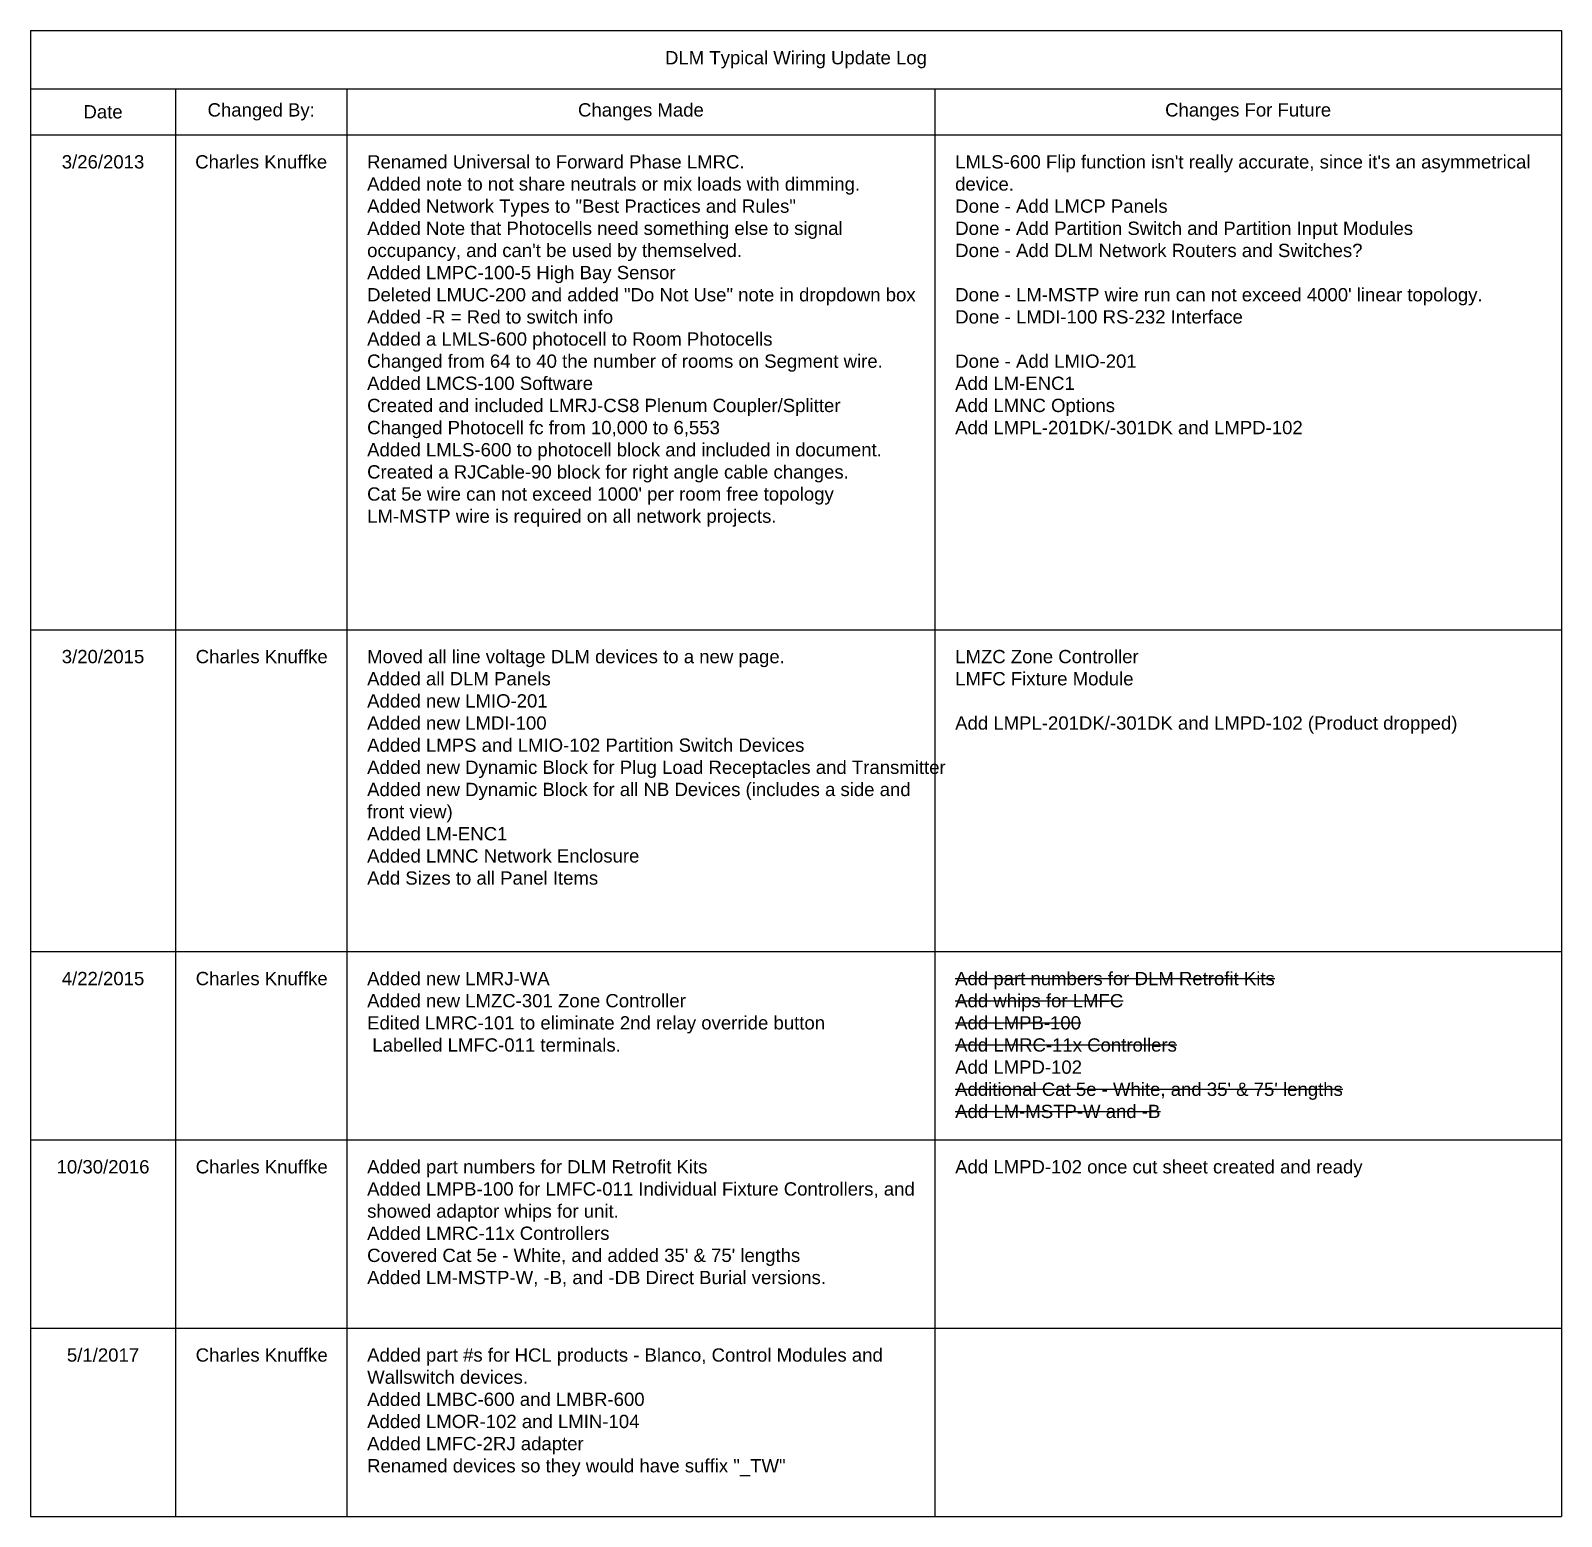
# Model space of a CAD drawing. Header units: inches. Extents: x 59 to 3361, y -1026 to 1732.
# Drawn here: x 1857 to 2765, y -1026 to -145 of the extents above; entities that cross this region are included whole.
import ezdxf

# ---------------------------------------------------------------- set-up
doc = ezdxf.new("R2010")
doc.units = ezdxf.units.IN
doc.header["$MEASUREMENT"] = 0
doc.styles.add('ARIAL', font='arial.ttf')

# ---------------------------------------------------------------- blocks, each defined once
blk = doc.blocks.new('*U317')
at = {"color": 0, "transparency": 16777216, "insert": (548.13, -558.02), "char_height": 7.875, "width": 347.3942, "attachment_point": 1}
blk.add_mtext("{\\fArial|b0|i0|c0|p34;\\KAdd part numbers for DLM Retrofit Kits\\k\\P\\KAdd whips for LMFC\\PAdd LMPB-100\\k\\P\\KAdd LMRC-11x Controllers\\k\\PAdd LMPD-102\\P\\KAdditional Cat 5e - White, and 35' & 75' lengths\\PAdd LM-MSTP-W and -B}", dxfattribs=at)
blk = doc.blocks.new('*T140')
at = {"color": 0, "linetype": 'ByBlock', "lineweight": -2, "transparency": 16777216}
for p, q in [((0, 0), (907.53, 0)), ((0, 0), (0, -880.81)), ((907.53, 0), (907.53, -880.81)), ((0, -34.48), (907.53, -34.48)), ((85.88, -34.48), (85.88, -880.81)), ((187.52, -34.48), (187.52, -880.81)), ((536.13, -34.48), (536.13, -880.81)), ((0, -61.86), (907.53, -61.86)), ((0, -355.15), (907.53, -355.15)), ((0, -546.02), (907.53, -546.02)), ((0, -657.62), (907.53, -657.62)), ((0, -769.21), (907.53, -769.21)), ((0, -880.81), (907.53, -880.81))]:
    blk.add_line(p, q, dxfattribs=at)
at = {"color": 0, "transparency": 16777216}
blk.add_blockref('*U317', (0, 0), dxfattribs=at)
at = {"color": 0, "transparency": 16777216, "char_height": 7.875, "style": 'ARIAL'}
for s, insert, width, attachment_point in [('DLM Typical Wiring Update Log', (453.76, -17.24), 907.4089, 5), ('Date', (42.94, -48.17), 85.7619, 5), ('Changed By:', (136.7, -48.17), 101.5199, 5), ('Changes Made', (361.83, -48.17), 348.4929, 5), ('Changes For Future', (721.83, -48.17), 371.2742, 5), ('3/26/2013', (42.94, -73.86), 61.8819, 2), ('Charles Knuffke', (136.7, -73.86), 77.6399, 2), ('Renamed Universal to Forward Phase LMRC.\\PAdded note to not share neutrals or mix loads with dimming.\\PAdded Network Types to "Best Practices and Rules"\\PAdded Note that Photocells need something else to signal occupancy, and can\'t be used by themselved.\\PAdded LMPC-100-5 High Bay Sensor\\PDeleted LMUC-200 and added "Do Not Use" note in dropdown box\\PAdded -R = Red to switch info\\PAdded a LMLS-600 photocell to Room Photocells\\PChanged from 64 to 40 the number of rooms on Segment wire.\\PAdded LMCS-100 Software\\PCreated and included LMRJ-CS8 Plenum Coupler/Splitter\\PChanged Photocell fc from 10,000 to 6,553\\PAdded LMLS-600 to photocell block and included in document.\\PCreated a RJCable-90 block for right angle cable changes.\\PCat 5e wire can not exceed 1000\' per room free topology\\PLM-MSTP wire is required on all network projects.', (199.52, -73.86), 324.6129, 1), ("LMLS-600 Flip function isn't really accurate, since it's an asymmetrical device.\\PDone - Add LMCP Panels\\PDone - Add Partition Switch and Partition Input Modules\\PDone - Add DLM Network Routers and Switches?\\P\\PDone - LM-MSTP wire run can not exceed 4000' linear topology.\\PDone - LMDI-100 RS-232 Interface\\P\\PDone - Add LMIO-201\\PAdd LM-ENC1\\PAdd LMNC Options\\PAdd LMPL-201DK/-301DK and LMPD-102", (548.13, -73.86), 347.3942, 1), ('{\\A1;3/20/2015', (42.94, -367.15), 61.8819, 2), ('Charles Knuffke', (97.88, -367.15), 77.6399, 1), ('LMZC Zone Controller\\PLMFC Fixture Module\\P\\PAdd LMPL-201DK/-301DK and LMPD-102 (Product dropped)', (548.13, -367.15), 347.3942, 1), ('{\\A1;4/22/2015', (42.94, -558.02), 61.8819, 2), ('Charles Knuffke', (97.88, -558.02), 77.6399, 1), ('10/30/2016', (42.94, -669.62), 61.8819, 2), ('Charles Knuffke', (97.88, -669.62), 77.6399, 1), ('5/1/2017', (42.94, -781.21), 61.8819, 2), ('Charles Knuffke', (97.88, -781.21), 77.6399, 1)]:
    blk.add_mtext(s, dxfattribs=dict(at, insert=insert, width=width, attachment_point=attachment_point))
at = {"color": 0, "transparency": 16777216, "char_height": 7.875, "attachment_point": 1}
for s, insert, width in [('{\\fArial|b0|i0|c0|p34;Moved all line voltage DLM devices to a new page.\\PAdded all DLM Panels\\PAdded new LMIO-201\\PAdded new LMDI-100\\PAdded LMPS and LMIO-102 Partition Switch Devices \\PAdded new Dynamic Block for Plug Load Receptacles and Transmitter\\PAdded new Dynamic Block for all NB Devices (includes a side and front view)\\PAdded LM-ENC1\\PAdded LMNC Network Enclosure\\PAdd Sizes to all Panel Items}', (199.52, -367.15), 324.6129), ('{\\fArial|b0|i0|c0|p34;Added new LMRJ-WA\\PAdded new LMZC-301 Zone Controller\\PEdited LMRC-101 to eliminate 2nd relay override button\\P Labelled LMFC-011 terminals.}', (199.52, -558.02), 324.6129), ("{\\fArial|b0|i0|c0|p34;Added part numbers for DLM Retrofit Kits\\PAdded LMPB-100 for LMFC-011 Individual Fixture Controllers, and showed adaptor whips for unit.\\PAdded LMRC-11x Controllers\\PCovered Cat 5e - White, and added 35' & 75' lengths\\PAdded LM-MSTP-W, -B, and -DB Direct Burial versions.}", (199.52, -669.62), 324.6129), ('{\\fArial|b0|i0|c0|p34;Add LMPD-102 once cut sheet created and ready}', (548.13, -669.62), 347.3942), ('{\\fArial|b0|i0|c0|p34;Added part #s for HCL products - Blanco, Control Modules and Wallswitch devices.\\PAdded LMBC-600 and LMBR-600\\PAdded LMOR-102 and LMIN-104\\PAdded LMFC-2RJ adapter\\PRenamed devices so they would have suffix "_TW"}', (199.52, -781.21), 324.6129)]:
    blk.add_mtext(s, dxfattribs=dict(at, insert=insert, width=width))

msp = doc.modelspace()

# ---------------------------------------------------------------- block references
msp.add_blockref('*T140', (1857.19, -145.46))

doc.saveas('drawing.dxf')
